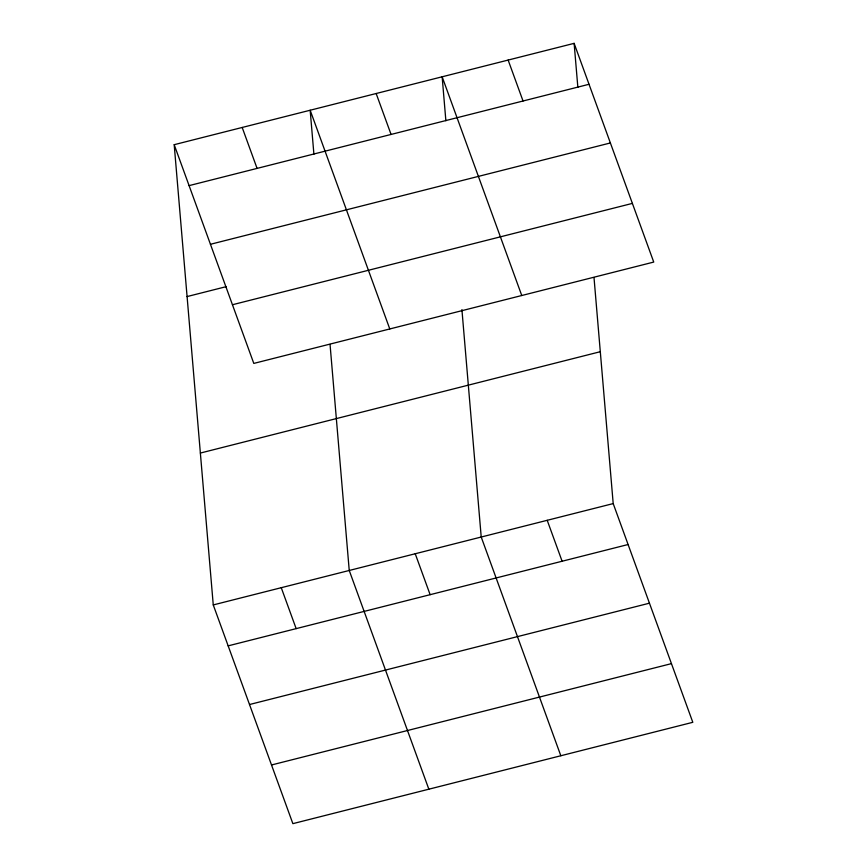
<?xml version="1.0" encoding="UTF-8"?>
<svg xmlns="http://www.w3.org/2000/svg" width="867" height="867" viewBox="0 0 867 867"><rect width="100%" height="100%" fill="white"/><g stroke="black" fill="none" stroke-linecap="round" stroke-linejoin="round"><path stroke-width="1.3" d="M174.191 144.691L574.127 43.35L653.74 262.072L253.803 363.414L174.191 144.691L213.26 604.928L292.873 823.65L692.809 722.309L613.197 503.586L594.003 277.516M189.093 185.625L589.018 84.283M210.443 244.288L610.379 142.957M187.088 296.568L226.309 286.63M232.454 304.74L632.379 203.398M200.375 453.051L600.3 351.709M213.26 604.928L613.197 503.586M228.162 645.861L628.098 544.519M249.523 704.524L649.448 603.183M271.523 764.976L671.448 663.634M508.138 60.072L523.039 101.005M521.761 295.517L442.148 76.795L445.876 120.762M547.207 520.308L562.109 561.242M376.159 93.517L391.06 134.439M560.83 755.753L481.218 537.031L461.916 309.606M389.782 328.961L310.169 110.239L313.908 154.196M415.228 553.753L430.13 594.675M242.186 127.46L257.076 168.393M428.851 789.198L349.238 570.475L330.045 344.394M281.255 587.696L296.156 628.629M574.127 43.35L577.856 87.318"/></g></svg>
